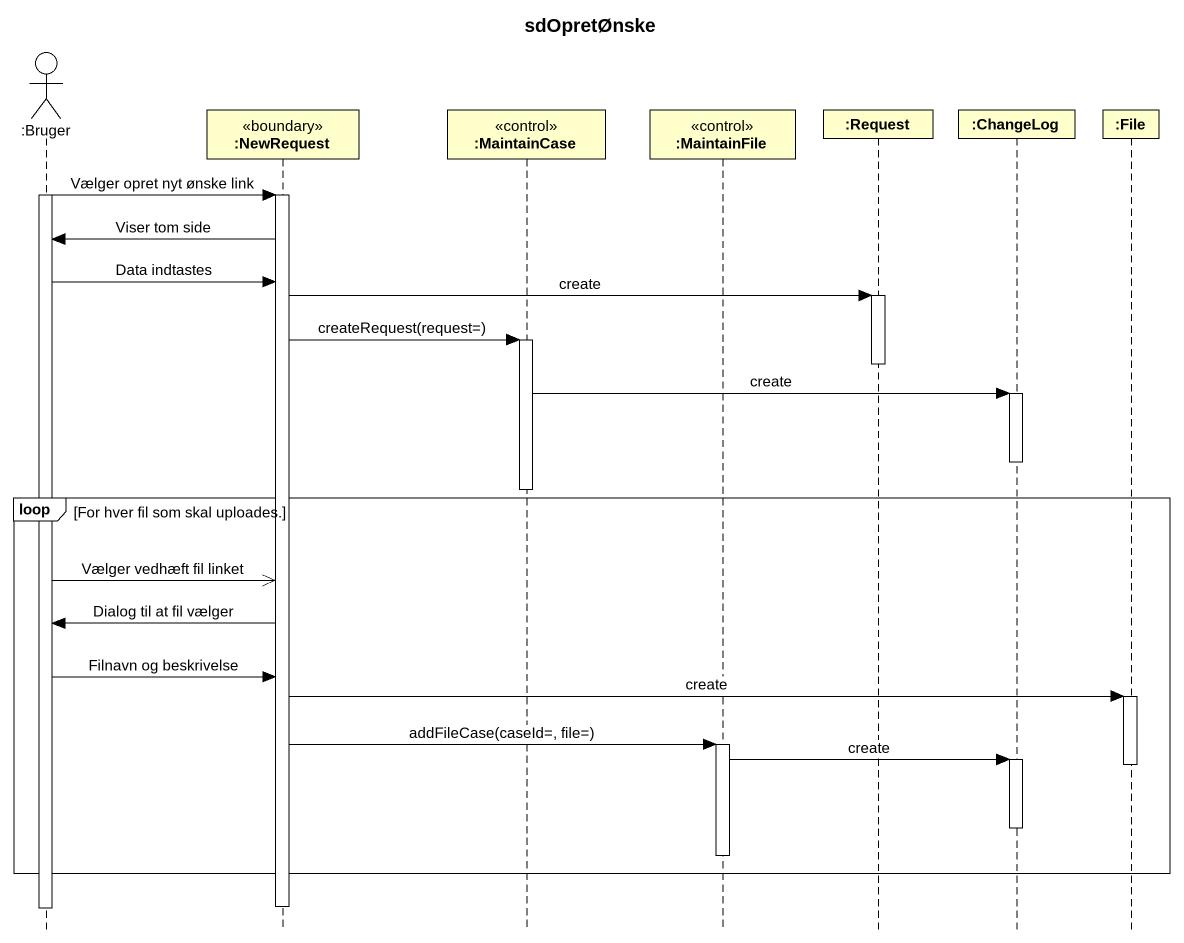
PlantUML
@startuml
title sdOpretØnske
hide footbox
actor ":Bruger" as Bruger
participant ":NewRequest" as NewRequest <<boundary>>
participant ":MaintainCase" as MaintainCase <<control>>
participant ":MaintainFile" as MaintainFile <<control>>
participant ":Request" as Request
participant ":ChangeLog" as ChangeLog
participant ":File" as File_

activate Bruger
Bruger -> NewRequest : Vælger opret nyt ønske link
activate NewRequest
NewRequest -> Bruger : Viser tom side
Bruger -> NewRequest : Data indtastes
NewRequest -> Request : create
activate Request
NewRequest -> MaintainCase : createRequest(request=)
activate MaintainCase
deactivate Request
MaintainCase -> ChangeLog : create
activate ChangeLog
deactivate ChangeLog
deactivate MaintainCase
loop For hver fil som skal uploades.
  Bruger ->> NewRequest : Vælger vedhæft fil linket
  NewRequest -> Bruger : Dialog til at fil vælger
  Bruger -> NewRequest : Filnavn og beskrivelse
  NewRequest -> File_ : create
  activate File_
  NewRequest -> MaintainFile : addFileCase(caseId=, file=)
  activate MaintainFile
  MaintainFile -> ChangeLog : create
  activate ChangeLog
  deactivate File_
  deactivate ChangeLog
  deactivate MaintainFile
end
deactivate NewRequest
deactivate Bruger
@enduml
